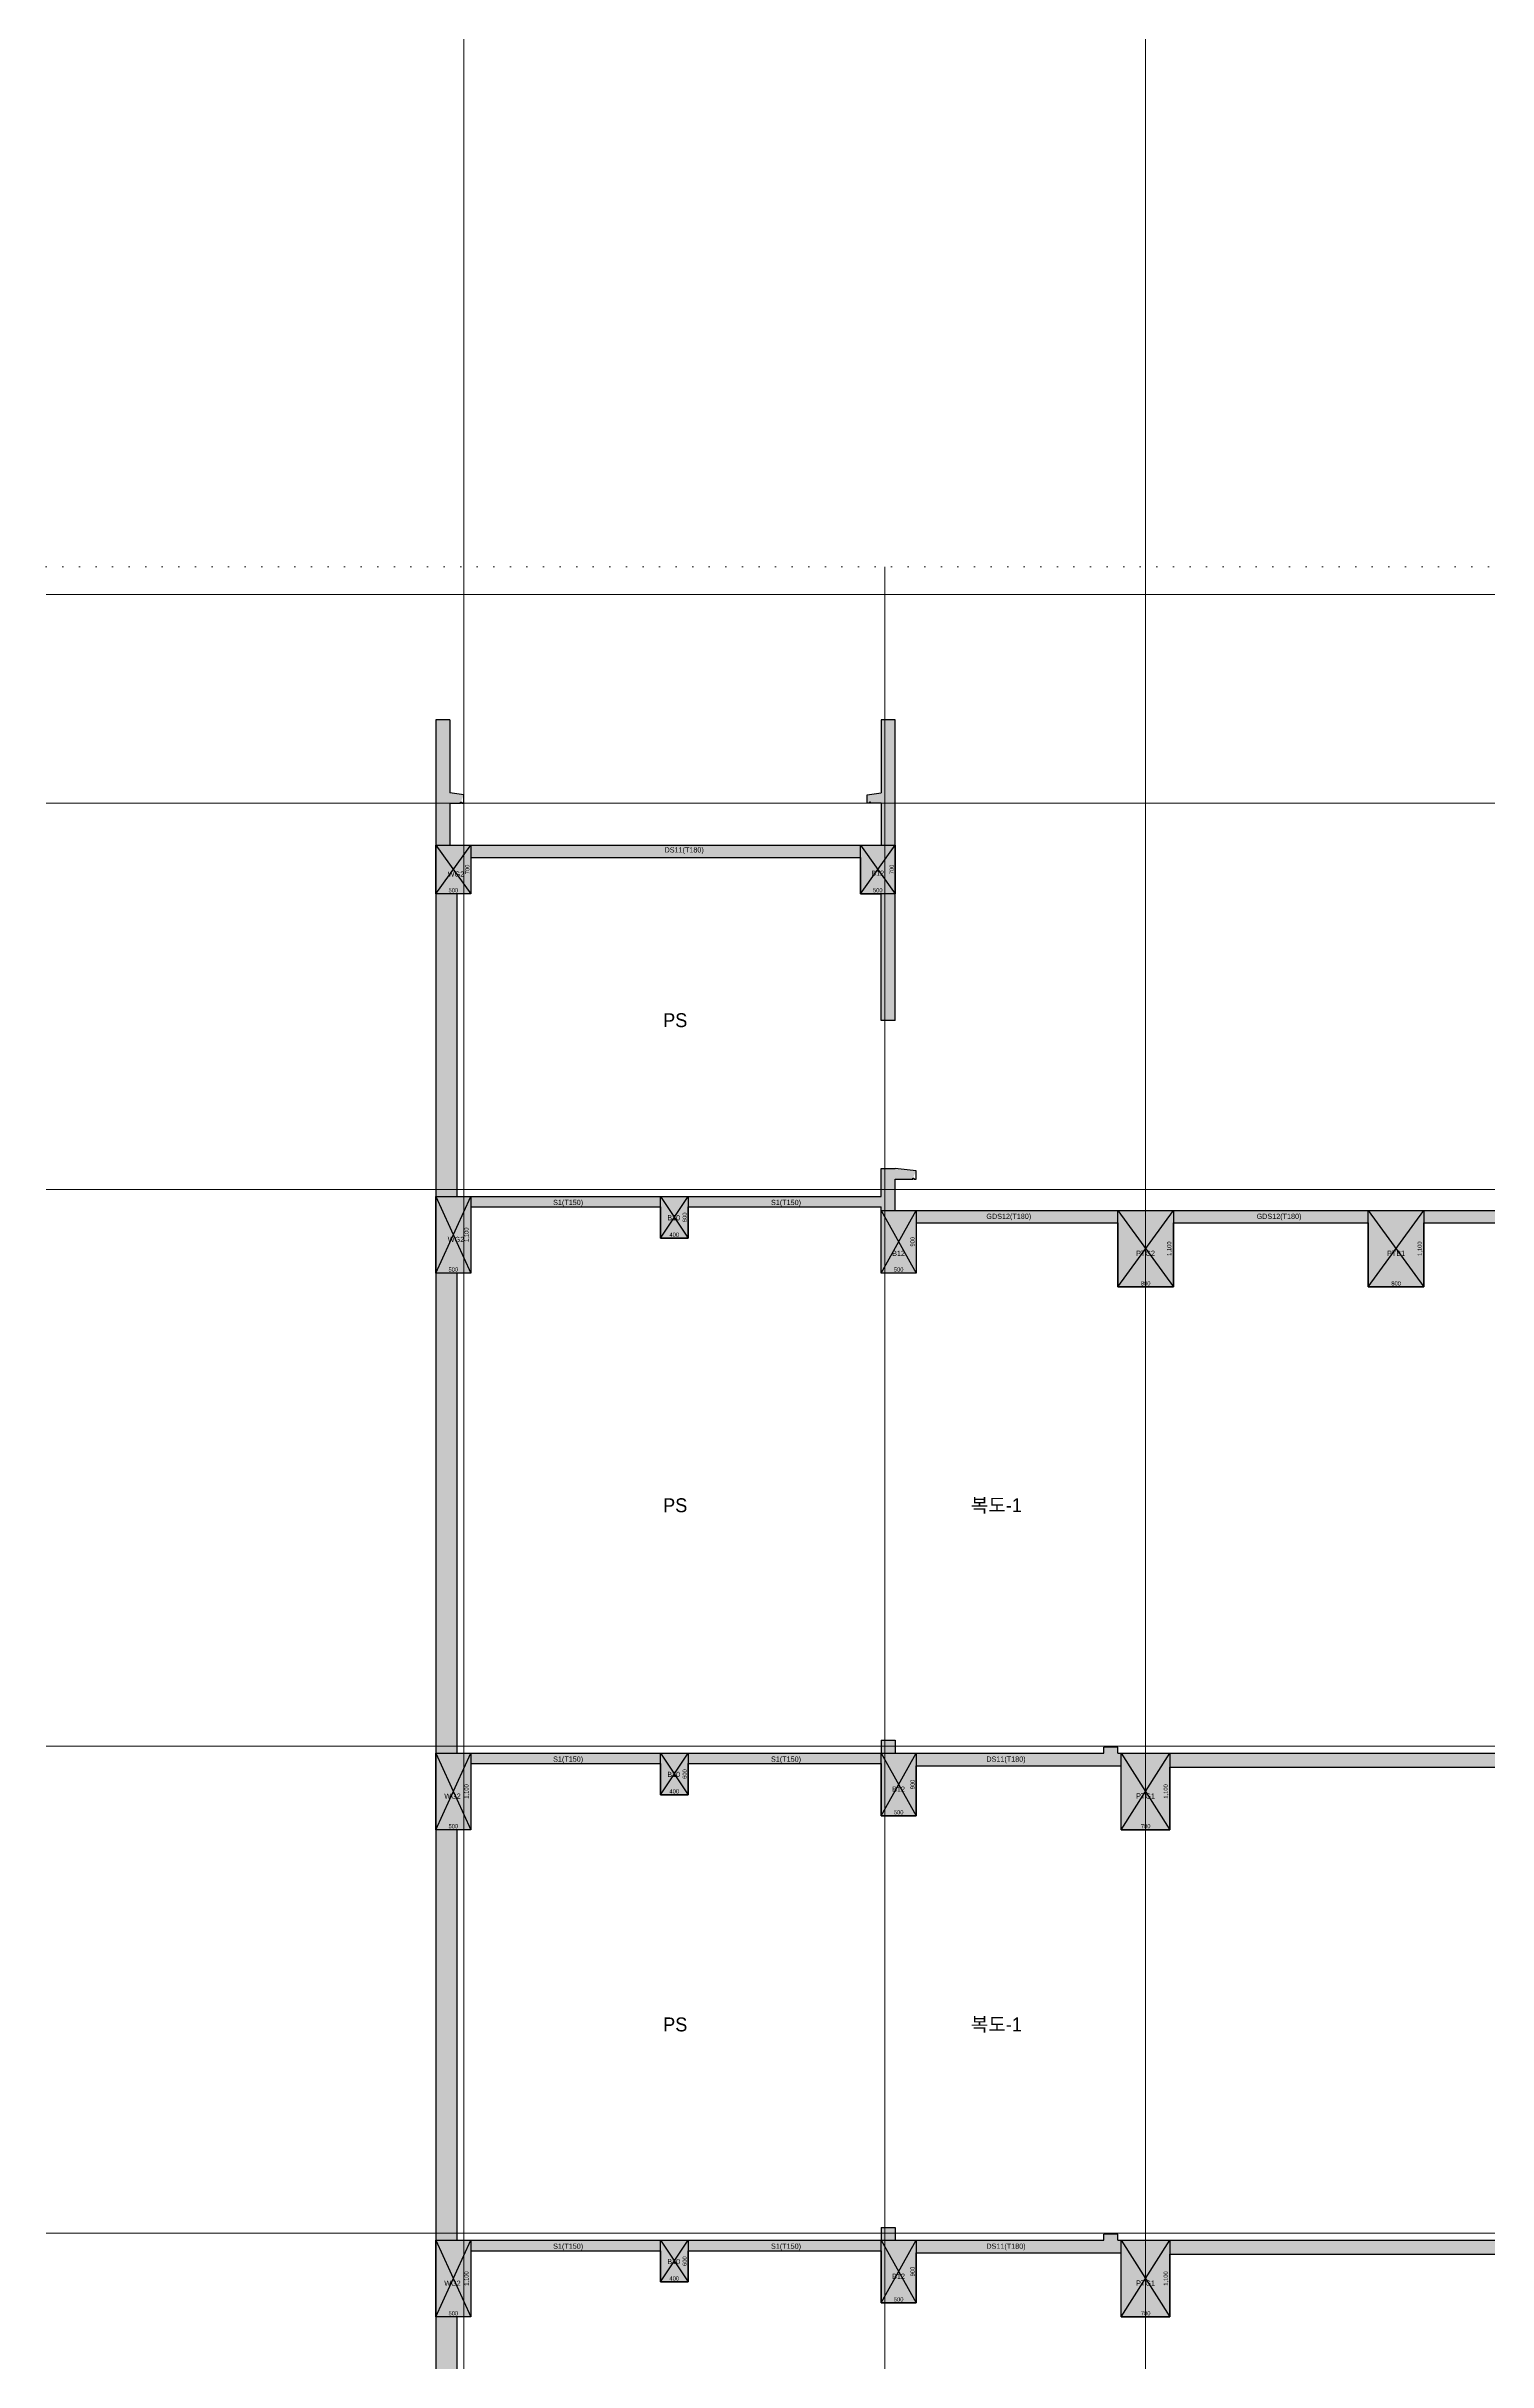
# Model space of a CAD drawing. Header units: millimetres. Extents: x 0 to 841000, y -242618 to -87908.
# Drawn here: x 700161 to 720877, y -178075 to -144801 of the extents above; entities that cross this region are included whole.
import ezdxf
from ezdxf.enums import TextEntityAlignment as Align

# ---------------------------------------------------------------- set-up
doc = ezdxf.new("R2010")
doc.units = ezdxf.units.MM
doc.header["$LTSCALE"] = 250
doc.linetypes.add('DOT', pattern=[6.35, 0, -6.35])
doc.layers.get('Defpoints').update_dxf_attribs({"color": 151})
doc.layers.add('A-CON', color=2, linetype='Continuous')
doc.layers.add('구조SOLID', color=253, linetype='Continuous')
doc.layers.add('AS-HIDLINE', color=205, linetype='Continuous', plot=False)
doc.layers.add('NO-TEXT', color=150, linetype='Continuous', plot=False)
doc.layers.add('CEN', color=1, linetype='Continuous', lineweight=9)
doc.styles.add('Gdim', font='Dotum.ttf')
doc.dimstyles.new('G-Xdim', dxfattribs={"dimscale": 30, "dimtxt": 2, "dimasz": 1, "dimexe": 1.2, "dimexo": 1.2, "dimgap": 0, "dimtad": 1, "dimdec": 1, "dimdsep": 46, "dimlunit": 6, "dimtxsty": 'Gdim', "dimcen": 1, "dimse1": 1, "dimse2": 1, "dimsd1": 1, "dimsd2": 1, "dimclrd": 1, "dimclre": 1, "dimclrt": 256, "dimadec": 0, "dimazin": 0, "dimtfac": 1, "dimtdec": 1, "dimtix": 1, "dimtmove": 2, "dimatfit": 1, "dimfxl": 2, "dimtolj": 1, "dimlwd": -1, "dimlwe": -1, "dimarcsym": 0})

# ---------------------------------------------------------------- blocks, each defined once
blk = doc.blocks.new('*D429')
at = {"layer": 'Defpoints', "color": 0, "linetype": 'Continuous', "transparency": 16777216}
for p in [(-450, -1100), (350, -1080), (350, -1100)]:
    blk.add_point(p, dxfattribs=at)
at = {"layer": 'AS-HIDLINE', "linetype": 'Continuous', "transparency": 16777216, "insert": (-50, -1050), "char_height": 60, "attachment_point": 5, "style": 'Gdim'}
blk.add_mtext('\\A1;800', dxfattribs=at)
blk = doc.blocks.new('*D430')
at = {"layer": 'Defpoints', "color": 0, "linetype": 'Continuous', "transparency": 16777216}
for p in [(350, 0), (330, 0), (350, -1100)]:
    blk.add_point(p, dxfattribs=at)
at = {"layer": 'AS-HIDLINE', "linetype": 'Continuous', "transparency": 16777216, "insert": (294, -550), "char_height": 60, "attachment_point": 5, "rotation": 90, "style": 'Gdim'}
blk.add_mtext('\\A1;1,100', dxfattribs=at)
blk = doc.blocks.new('*D431')
at = {"layer": 'Defpoints', "color": 0, "linetype": 'Continuous', "transparency": 16777216}
for p in [(-450, -1100), (350, -1080), (350, -1100)]:
    blk.add_point(p, dxfattribs=at)
at = {"layer": 'AS-HIDLINE', "linetype": 'Continuous', "transparency": 16777216, "insert": (-50, -1050), "char_height": 60, "attachment_point": 5, "style": 'Gdim'}
blk.add_mtext('\\A1;800', dxfattribs=at)
blk = doc.blocks.new('*D432')
at = {"layer": 'Defpoints', "color": 0, "linetype": 'Continuous', "transparency": 16777216}
for p in [(350, 0), (330, 0), (350, -1100)]:
    blk.add_point(p, dxfattribs=at)
at = {"layer": 'AS-HIDLINE', "linetype": 'Continuous', "transparency": 16777216, "insert": (294, -550), "char_height": 60, "attachment_point": 5, "rotation": 90, "style": 'Gdim'}
blk.add_mtext('\\A1;1,100', dxfattribs=at)
blk = doc.blocks.new('*D435')
at = {"layer": 'Defpoints', "color": 0, "linetype": 'Continuous', "transparency": 16777216}
for p in [(-200, -1100), (300, -1080), (300, -1100)]:
    blk.add_point(p, dxfattribs=at)
at = {"layer": 'AS-HIDLINE', "linetype": 'Continuous', "transparency": 16777216, "insert": (50, -1050), "char_height": 60, "attachment_point": 5, "style": 'Gdim'}
blk.add_mtext('\\A1;500', dxfattribs=at)
blk = doc.blocks.new('*D436')
at = {"layer": 'Defpoints', "color": 0, "linetype": 'Continuous', "transparency": 16777216}
for p in [(300, 0), (280, 0), (300, -1100)]:
    blk.add_point(p, dxfattribs=at)
at = {"layer": 'AS-HIDLINE', "linetype": 'Continuous', "transparency": 16777216, "insert": (244, -550), "char_height": 60, "attachment_point": 5, "rotation": 90, "style": 'Gdim'}
blk.add_mtext('\\A1;1,100', dxfattribs=at)
blk = doc.blocks.new('*D419')
at = {"layer": 'Defpoints', "color": 0, "linetype": 'Continuous', "transparency": 16777216}
for p in [(-200, -700), (300, -680), (300, -700)]:
    blk.add_point(p, dxfattribs=at)
at = {"layer": 'AS-HIDLINE', "linetype": 'Continuous', "transparency": 16777216, "insert": (50, -650), "char_height": 60, "attachment_point": 5, "style": 'Gdim'}
blk.add_mtext('\\A1;500', dxfattribs=at)
blk = doc.blocks.new('*D420')
at = {"layer": 'Defpoints', "color": 0, "linetype": 'Continuous', "transparency": 16777216}
for p in [(300, 0), (280, 0), (300, -700)]:
    blk.add_point(p, dxfattribs=at)
at = {"layer": 'AS-HIDLINE', "linetype": 'Continuous', "transparency": 16777216, "insert": (250, -350), "char_height": 60, "attachment_point": 5, "rotation": 90, "style": 'Gdim'}
blk.add_mtext('\\A1;700', dxfattribs=at)
blk = doc.blocks.new('*D401')
at = {"layer": 'Defpoints', "color": 0, "linetype": 'Continuous', "transparency": 16777216}
for p in [(-200, -900), (300, -880), (300, -900)]:
    blk.add_point(p, dxfattribs=at)
at = {"layer": 'AS-HIDLINE', "linetype": 'Continuous', "transparency": 16777216, "insert": (50, -850), "char_height": 60, "attachment_point": 5, "style": 'Gdim'}
blk.add_mtext('\\A1;500', dxfattribs=at)
blk = doc.blocks.new('*D402')
at = {"layer": 'Defpoints', "color": 0, "linetype": 'Continuous', "transparency": 16777216}
for p in [(300, 0), (280, 0), (300, -900)]:
    blk.add_point(p, dxfattribs=at)
at = {"layer": 'AS-HIDLINE', "linetype": 'Continuous', "transparency": 16777216, "insert": (250, -450), "char_height": 60, "attachment_point": 5, "rotation": 90, "style": 'Gdim'}
blk.add_mtext('\\A1;900', dxfattribs=at)
blk = doc.blocks.new('*D397')
at = {"layer": 'Defpoints', "color": 0, "linetype": 'Continuous', "transparency": 16777216}
for p in [(-400, -1100), (300, -1080), (300, -1100)]:
    blk.add_point(p, dxfattribs=at)
at = {"layer": 'AS-HIDLINE', "linetype": 'Continuous', "transparency": 16777216, "insert": (-50, -1050), "char_height": 60, "attachment_point": 5, "style": 'Gdim'}
blk.add_mtext('\\A1;700', dxfattribs=at)
blk = doc.blocks.new('*D398')
at = {"layer": 'Defpoints', "color": 0, "linetype": 'Continuous', "transparency": 16777216}
for p in [(300, 0), (280, 0), (300, -1100)]:
    blk.add_point(p, dxfattribs=at)
at = {"layer": 'AS-HIDLINE', "linetype": 'Continuous', "transparency": 16777216, "insert": (244, -550), "char_height": 60, "attachment_point": 5, "rotation": 90, "style": 'Gdim'}
blk.add_mtext('\\A1;1,100', dxfattribs=at)
blk = doc.blocks.new('*D403')
at = {"layer": 'Defpoints', "color": 0, "linetype": 'Continuous', "transparency": 16777216}
for p in [(-200, -1100), (300, -1080), (300, -1100)]:
    blk.add_point(p, dxfattribs=at)
at = {"layer": 'AS-HIDLINE', "linetype": 'Continuous', "transparency": 16777216, "insert": (50, -1050), "char_height": 60, "attachment_point": 5, "style": 'Gdim'}
blk.add_mtext('\\A1;500', dxfattribs=at)
blk = doc.blocks.new('*D404')
at = {"layer": 'Defpoints', "color": 0, "linetype": 'Continuous', "transparency": 16777216}
for p in [(300, 0), (280, 0), (300, -1100)]:
    blk.add_point(p, dxfattribs=at)
at = {"layer": 'AS-HIDLINE', "linetype": 'Continuous', "transparency": 16777216, "insert": (244, -550), "char_height": 60, "attachment_point": 5, "rotation": 90, "style": 'Gdim'}
blk.add_mtext('\\A1;1,100', dxfattribs=at)
blk = doc.blocks.new('*D405')
at = {"layer": 'Defpoints', "color": 0, "linetype": 'Continuous', "transparency": 16777216}
for p in [(-400, -900), (100, -880), (100, -900)]:
    blk.add_point(p, dxfattribs=at)
at = {"layer": 'AS-HIDLINE', "linetype": 'Continuous', "transparency": 16777216, "insert": (-150, -850), "char_height": 60, "attachment_point": 5, "style": 'Gdim'}
blk.add_mtext('\\A1;500', dxfattribs=at)
blk = doc.blocks.new('*D406')
at = {"layer": 'Defpoints', "color": 0, "linetype": 'Continuous', "transparency": 16777216}
for p in [(100, 0), (80, 0), (100, -900)]:
    blk.add_point(p, dxfattribs=at)
at = {"layer": 'AS-HIDLINE', "linetype": 'Continuous', "transparency": 16777216, "insert": (50, -450), "char_height": 60, "attachment_point": 5, "rotation": 90, "style": 'Gdim'}
blk.add_mtext('\\A1;900', dxfattribs=at)
blk = doc.blocks.new('*D385')
at = {"layer": 'Defpoints', "color": 0, "linetype": 'Continuous', "transparency": 16777216}
for p in [(-150, -600), (250, -580), (250, -600)]:
    blk.add_point(p, dxfattribs=at)
at = {"layer": 'AS-HIDLINE', "linetype": 'Continuous', "transparency": 16777216, "insert": (50, -550), "char_height": 60, "attachment_point": 5, "style": 'Gdim'}
blk.add_mtext('\\A1;400', dxfattribs=at)
blk = doc.blocks.new('*D386')
at = {"layer": 'Defpoints', "color": 0, "linetype": 'Continuous', "transparency": 16777216}
for p in [(250, 0), (230, 0), (250, -600)]:
    blk.add_point(p, dxfattribs=at)
at = {"layer": 'AS-HIDLINE', "linetype": 'Continuous', "transparency": 16777216, "insert": (200, -300), "char_height": 60, "attachment_point": 5, "rotation": 90, "style": 'Gdim'}
blk.add_mtext('\\A1;600', dxfattribs=at)
blk = doc.blocks.new('*U162')
at = {"layer": 'AS-HIDLINE', "linetype": 'Continuous'}
for p, q in [((-450, -1100), (350, 0)), ((-450, 0), (350, -1100))]:
    blk.add_line(p, q, dxfattribs=at)
blk.add_lwpolyline([(-450, -1100), (-450, 0), (350, 0), (350, -1100)], close=True, dxfattribs=at)
dim = blk.add_linear_dim(base=(330.13, 0), p1=(350, -1100), p2=(350, 0), angle=90, dimstyle='G-Xdim', override={"dimtxsty": 'Gdim'}, dxfattribs=at)
dim.commit()
dim.dimension.update_dxf_attribs({"geometry": '*D430', "text_midpoint": (294.31, -550)})
dim = blk.add_linear_dim(base=(350, -1080.06), p1=(-450, -1100), p2=(350, -1100), dimstyle='G-Xdim', override={"dimtxsty": 'Gdim'}, dxfattribs=at)
dim.commit()
dim.dimension.update_dxf_attribs({"geometry": '*D429', "text_midpoint": (-50, -1050.02)})
blk = doc.blocks.new('*U163')
at = {"layer": 'AS-HIDLINE', "linetype": 'Continuous'}
for p, q in [((-450, -1100), (350, 0)), ((-450, 0), (350, -1100))]:
    blk.add_line(p, q, dxfattribs=at)
blk.add_lwpolyline([(-450, -1100), (-450, 0), (350, 0), (350, -1100)], close=True, dxfattribs=at)
dim = blk.add_linear_dim(base=(330.13, 0), p1=(350, -1100), p2=(350, 0), angle=90, dimstyle='G-Xdim', override={"dimtxsty": 'Gdim'}, dxfattribs=at)
dim.commit()
dim.dimension.update_dxf_attribs({"geometry": '*D432', "text_midpoint": (294.31, -550)})
dim = blk.add_linear_dim(base=(350, -1080.06), p1=(-450, -1100), p2=(350, -1100), dimstyle='G-Xdim', override={"dimtxsty": 'Gdim'}, dxfattribs=at)
dim.commit()
dim.dimension.update_dxf_attribs({"geometry": '*D431', "text_midpoint": (-50, -1050.02)})
blk = doc.blocks.new('*U165')
at = {"layer": 'AS-HIDLINE', "linetype": 'Continuous'}
for p, q in [((-200, -1100), (300, 0)), ((-200, 0), (300, -1100))]:
    blk.add_line(p, q, dxfattribs=at)
blk.add_lwpolyline([(-200, -1100), (-200, 0), (300, 0), (300, -1100)], close=True, dxfattribs=at)
dim = blk.add_linear_dim(base=(280.13, 0), p1=(300, -1100), p2=(300, 0), angle=90, dimstyle='G-Xdim', override={"dimtxsty": 'Gdim'}, dxfattribs=at)
dim.commit()
dim.dimension.update_dxf_attribs({"geometry": '*D436', "text_midpoint": (244.31, -550)})
dim = blk.add_linear_dim(base=(300, -1080.06), p1=(-200, -1100), p2=(300, -1100), dimstyle='G-Xdim', override={"dimtxsty": 'Gdim'}, dxfattribs=at)
dim.commit()
dim.dimension.update_dxf_attribs({"geometry": '*D435', "text_midpoint": (50, -1050.02)})
blk = doc.blocks.new('*U157')
at = {"layer": 'AS-HIDLINE', "linetype": 'Continuous'}
for p, q in [((-200, -700), (300, 0)), ((-200, 0), (300, -700))]:
    blk.add_line(p, q, dxfattribs=at)
blk.add_lwpolyline([(-200, -700), (-200, 0), (300, 0), (300, -700)], close=True, dxfattribs=at)
dim = blk.add_linear_dim(base=(280.13, 0), p1=(300, -700), p2=(300, 0), angle=90, dimstyle='G-Xdim', override={"dimtxsty": 'Gdim'}, dxfattribs=at)
dim.commit()
dim.dimension.update_dxf_attribs({"geometry": '*D420', "text_midpoint": (250.09, -350)})
dim = blk.add_linear_dim(base=(300, -680.06), p1=(-200, -700), p2=(300, -700), dimstyle='G-Xdim', override={"dimtxsty": 'Gdim'}, dxfattribs=at)
dim.commit()
dim.dimension.update_dxf_attribs({"geometry": '*D419', "text_midpoint": (50, -650.02)})
blk = doc.blocks.new('*U148')
at = {"layer": 'AS-HIDLINE', "linetype": 'Continuous'}
for p, q in [((-200, -900), (300, 0)), ((-200, 0), (300, -900))]:
    blk.add_line(p, q, dxfattribs=at)
blk.add_lwpolyline([(-200, -900), (-200, 0), (300, 0), (300, -900)], close=True, dxfattribs=at)
dim = blk.add_linear_dim(base=(280.13, 0), p1=(300, -900), p2=(300, 0), angle=90, dimstyle='G-Xdim', override={"dimtxsty": 'Gdim'}, dxfattribs=at)
dim.commit()
dim.dimension.update_dxf_attribs({"geometry": '*D402', "text_midpoint": (250.09, -450)})
dim = blk.add_linear_dim(base=(300, -880.06), p1=(-200, -900), p2=(300, -900), dimstyle='G-Xdim', override={"dimtxsty": 'Gdim'}, dxfattribs=at)
dim.commit()
dim.dimension.update_dxf_attribs({"geometry": '*D401', "text_midpoint": (50, -850.02)})
blk = doc.blocks.new('*U146')
at = {"layer": 'AS-HIDLINE', "linetype": 'Continuous'}
for p, q in [((-400, -1100), (300, 0)), ((-400, 0), (300, -1100))]:
    blk.add_line(p, q, dxfattribs=at)
blk.add_lwpolyline([(-400, -1100), (-400, 0), (300, 0), (300, -1100)], close=True, dxfattribs=at)
dim = blk.add_linear_dim(base=(280.13, 0), p1=(300, -1100), p2=(300, 0), angle=90, dimstyle='G-Xdim', override={"dimtxsty": 'Gdim'}, dxfattribs=at)
dim.commit()
dim.dimension.update_dxf_attribs({"geometry": '*D398', "text_midpoint": (244.31, -550)})
dim = blk.add_linear_dim(base=(300, -1080.06), p1=(-400, -1100), p2=(300, -1100), dimstyle='G-Xdim', override={"dimtxsty": 'Gdim'}, dxfattribs=at)
dim.commit()
dim.dimension.update_dxf_attribs({"geometry": '*D397', "text_midpoint": (-50, -1050.02)})
blk = doc.blocks.new('*U149')
at = {"layer": 'AS-HIDLINE', "linetype": 'Continuous'}
for p, q in [((-200, -1100), (300, 0)), ((-200, 0), (300, -1100))]:
    blk.add_line(p, q, dxfattribs=at)
blk.add_lwpolyline([(-200, -1100), (-200, 0), (300, 0), (300, -1100)], close=True, dxfattribs=at)
dim = blk.add_linear_dim(base=(280.13, 0), p1=(300, -1100), p2=(300, 0), angle=90, dimstyle='G-Xdim', override={"dimtxsty": 'Gdim'}, dxfattribs=at)
dim.commit()
dim.dimension.update_dxf_attribs({"geometry": '*D404', "text_midpoint": (244.31, -550)})
dim = blk.add_linear_dim(base=(300, -1080.06), p1=(-200, -1100), p2=(300, -1100), dimstyle='G-Xdim', override={"dimtxsty": 'Gdim'}, dxfattribs=at)
dim.commit()
dim.dimension.update_dxf_attribs({"geometry": '*D403', "text_midpoint": (50, -1050.02)})
blk = doc.blocks.new('*U150')
at = {"layer": 'AS-HIDLINE', "linetype": 'Continuous'}
for p, q in [((-400, -900), (100, 0)), ((-400, 0), (100, -900))]:
    blk.add_line(p, q, dxfattribs=at)
blk.add_lwpolyline([(-400, -900), (-400, 0), (100, 0), (100, -900)], close=True, dxfattribs=at)
dim = blk.add_linear_dim(base=(80.13, 0), p1=(100, -900), p2=(100, 0), angle=90, dimstyle='G-Xdim', override={"dimtxsty": 'Gdim'}, dxfattribs=at)
dim.commit()
dim.dimension.update_dxf_attribs({"geometry": '*D406', "text_midpoint": (50.09, -450)})
dim = blk.add_linear_dim(base=(100, -880.06), p1=(-400, -900), p2=(100, -900), dimstyle='G-Xdim', override={"dimtxsty": 'Gdim'}, dxfattribs=at)
dim.commit()
dim.dimension.update_dxf_attribs({"geometry": '*D405', "text_midpoint": (-150, -850.02)})
blk = doc.blocks.new('*U136')
at = {"layer": 'AS-HIDLINE', "linetype": 'Continuous'}
for p, q in [((-150, -600), (250, 0)), ((-150, 0), (250, -600))]:
    blk.add_line(p, q, dxfattribs=at)
blk.add_lwpolyline([(-150, -600), (-150, 0), (250, 0), (250, -600)], close=True, dxfattribs=at)
dim = blk.add_linear_dim(base=(230.13, 0), p1=(250, -600), p2=(250, 0), angle=90, dimstyle='G-Xdim', override={"dimtxsty": 'Gdim'}, dxfattribs=at)
dim.commit()
dim.dimension.update_dxf_attribs({"geometry": '*D386', "text_midpoint": (200.09, -300)})
dim = blk.add_linear_dim(base=(250, -580.06), p1=(-150, -600), p2=(250, -600), dimstyle='G-Xdim', override={"dimtxsty": 'Gdim'}, dxfattribs=at)
dim.commit()
dim.dimension.update_dxf_attribs({"geometry": '*D385', "text_midpoint": (50, -550.02)})

msp = doc.modelspace()

# ---------------------------------------------------------------- hatches: boundary and pattern name
at = {"layer": '구조SOLID'}
h = msp.add_hatch(color=253, dxfattribs=at)
h.dxf.hatch_style = 1
h.paths.add_polyline_path([(771460.662, -204479.481), (779260.662, -204479.481), (779260.662, -205679.481), (782260.662, -205679.481), (782260.662, -204579.481), (783760.662, -204579.481), (783760.662, -205679.481), (792310.662, -205679.481), (792310.662, -204179.481), (790960.662, -204179.481), (790960.662, -154479.481), (790760.662, -154479.481), (790760.662, -155229.484), (790560.662, -155259.484), (790560.662, -155364.484), (790605.662, -155364.484), (790760.662, -155379.484), (790760.662, -155979.481), (784560.662, -155979.481), (784560.662, -155379.484), (784715.662, -155379.484), (784715.662, -155364.484), (784760.662, -155259.484), (784560.662, -155229.484), (784560.662, -154479.481), (784360.662, -154479.481), (784360.662, -158799.481), (784560.662, -158799.481), (784560.662, -156679.481), (784860.662, -156679.481), (784860.662, -156159.481), (790460.662, -156159.481), (790460.662, -156679.481), (790660.662, -156679.481), (790660.662, -161329.481), (784560.662, -161329.481), (784560.662, -160929.481), (784360.662, -160929.481), (784060.662, -160959.481), (784060.662, -161064.481), (784105.662, -161064.481), (784360.662, -161079.481), (784360.662, -161529.481), (759560.662, -161529.481), (759560.662, -161079.481), (759815.662, -161079.481), (759815.662, -161064.481), (759860.662, -160959.481), (759560.662, -160929.481), (759360.662, -160929.481), (759360.662, -161329.481), (755110.662, -161329.481), (755110.662, -161129.481), (754910.662, -161129.481), (754910.662, -161329.481), (723010.662, -161329.481), (723010.662, -160929.481), (722810.662, -160929.481), (722510.662, -160959.481), (722510.662, -161064.481), (722555.662, -161064.481), (722810.662, -161079.481), (722810.662, -161529.481), (712360.662, -161529.481), (712360.662, -161079.481), (712615.662, -161079.481), (712615.662, -161064.481), (712660.662, -160959.481), (712360.662, -160929.481), (712160.662, -160929.481), (712160.662, -161329.481), (706060.662, -161329.481), (706060.662, -156979.481), (706260.662, -156979.481), (706260.662, -156459.481), (711860.662, -156459.481), (711860.662, -156979.481), (712160.662, -156979.481), (712160.662, -158799.481), (712360.662, -158799.481), (712360.662, -154479.481), (712160.662, -154479.481), (712160.662, -155529.484), (711960.662, -155559.484), (711960.662, -155664.484), (712005.662, -155664.484), (712160.662, -155679.484), (712160.662, -156279.481), (705960.662, -156279.481), (705960.662, -155679.484), (706115.662, -155679.484), (706115.662, -155664.484), (706160.662, -155559.484), (705960.662, -155529.484), (705960.662, -154479.481), (705760.662, -154479.481), (705760.662, -203729.481), (704410.662, -203729.481), (704410.662, -205229.481), (712960.662, -205229.481), (712960.662, -203729.481), (712360.662, -203729.481), (712360.662, -202529.481), (712660.661, -202529.481), (712660.661, -201829.481), (714460.662, -201829.481), (714460.662, -203129.481), (717460.662, -203129.481), (717460.662, -201829.481), (725260.662, -201829.481), (725260.662, -203129.481), (728260.662, -203129.481), (728260.662, -201829.481), (736060.662, -201829.481), (736060.662, -203129.481), (739060.662, -203129.481), (739060.662, -201829.481), (746860.662, -201829.481), (746860.662, -203129.481), (749860.662, -203129.481), (749860.662, -201829.481), (757660.662, -201829.481), (757660.662, -203129.481), (760660.662, -203129.481), (760660.662, -201829.481), (769360.662, -201829.481), (769360.662, -204179.481), (768460.662, -204179.481), (768460.662, -205679.481), (771460.662, -205679.481)])
h.paths.add_polyline_path([(769660.662, -204179.481), (769660.662, -202529.481), (769960.661, -202529.481), (769960.661, -201829.481), (780460.662, -201829.481), (780460.662, -202229.481), (781060.661, -202229.481), (781060.661, -201829.481), (790360.662, -201829.481), (790360.662, -202529.481), (790660.662, -202529.481), (790660.662, -204179.481)], flags=16)
h.paths.add_polyline_path([(769560.662, -201629.481), (769560.662, -201494.481), (769360.662, -201494.481), (769360.662, -201629.481), (722360.662, -201629.481), (722360.662, -201494.481), (722160.662, -201494.481), (722160.662, -201629.481), (715560.662, -201629.481), (715560.662, -201494.481), (715360.662, -201494.481), (715360.662, -201629.481), (712360.662, -201629.481), (712360.662, -201394.481), (712060.662, -201394.481), (712060.662, -203729.481), (706060.662, -203729.481), (706060.662, -202529.481), (706360.661, -202529.481), (706360.661, -201629.481), (706060.662, -201629.481), (706060.662, -193929.481), (706260.662, -193929.481), (706260.662, -192979.481), (708985.662, -192979.481), (708985.662, -193429.481), (709385.662, -193429.481), (709385.662, -192979.481), (712160.662, -192979.481), (712160.662, -193429.481), (712660.662, -193429.481), (712660.662, -193009.481), (715360.662, -193009.481), (715360.662, -195129.481), (716060.662, -195129.481), (716060.662, -194229.481), (715560.662, -194229.481), (715560.662, -193029.481), (726410.662, -193029.481), (726410.662, -193729.481), (727110.662, -193729.481), (727110.662, -193029.481), (737210.662, -193029.481), (737210.662, -193729.481), (737910.662, -193729.481), (737910.662, -193029.481), (748010.662, -193029.481), (748010.662, -193729.481), (748710.662, -193729.481), (748710.662, -193029.481), (758810.662, -193029.481), (758810.662, -193729.481), (759510.662, -193729.481), (759510.662, -193029.481), (769610.662, -193029.481), (769610.662, -193729.481), (770310.662, -193729.481), (770310.662, -193029.481), (781160.662, -193029.481), (781160.662, -194229.481), (780660.662, -194229.481), (780660.662, -195129.481), (781360.662, -195129.481), (781360.662, -193009.481), (784060.662, -193009.481), (784060.662, -193429.481), (784560.662, -193429.481), (784560.662, -192979.481), (787310.662, -192979.481), (787310.662, -193429.481), (787710.662, -193429.481), (787710.662, -192979.481), (790460.662, -192979.481), (790460.662, -193929.481), (790660.662, -193929.481), (790660.662, -201629.481), (784560.662, -201629.481), (784560.662, -201394.481), (784360.662, -201394.481), (784360.662, -201629.481), (781360.662, -201629.481), (781360.662, -201494.481), (781160.662, -201494.481), (781160.662, -201629.481), (774560.662, -201629.481), (774560.662, -201494.481), (774360.662, -201494.481), (774360.662, -201629.481)], flags=16)
h.paths.add_polyline_path([(715560.662, -192829.481), (715560.662, -189529.481), (715860.662, -189529.481), (715860.662, -189129.481), (726510.662, -189129.481), (726510.662, -189529.481), (727010.662, -189529.481), (727010.662, -189129.481), (737310.662, -189129.481), (737310.662, -189529.481), (737810.662, -189529.481), (737810.662, -189129.481), (748110.662, -189129.481), (748110.662, -189529.481), (748610.662, -189529.481), (748610.662, -189129.481), (758910.662, -189129.481), (758910.662, -189529.481), (759410.662, -189529.481), (759410.662, -189129.481), (769710.662, -189129.481), (769710.662, -189529.481), (770210.662, -189529.481), (770210.662, -189129.481), (780860.662, -189129.481), (780860.662, -189529.481), (781160.662, -189529.481), (781160.662, -192829.481)], flags=16)
h.paths.add_polyline_path([(715560.662, -188929.481), (715560.662, -184729.481), (716060.662, -184729.481), (716060.662, -184029.481), (726410.662, -184029.481), (726410.662, -184729.481), (727110.662, -184729.481), (727110.662, -184029.481), (737210.662, -184029.481), (737210.662, -184729.481), (737910.662, -184729.481), (737910.662, -184029.481), (748010.662, -184029.481), (748010.662, -184729.481), (748710.662, -184729.481), (748710.662, -184029.481), (758810.662, -184029.481), (758810.662, -184729.481), (759510.662, -184729.481), (759510.662, -184029.481), (769610.662, -184029.481), (769610.662, -184729.481), (770310.662, -184729.481), (770310.662, -184029.481), (780660.662, -184029.481), (780660.662, -184729.481), (781160.662, -184729.481), (781160.662, -188929.481)], flags=16)
h.paths.add_polyline_path([(781360.662, -192829.481), (781360.662, -184009.481), (784060.662, -184009.481), (784060.662, -184729.481), (784360.66, -184729.481), (784360.66, -190514.484), (784560.66, -190514.484), (784560.66, -183979.481), (787310.662, -183979.481), (787310.662, -184429.481), (787710.662, -184429.481), (787710.662, -183979.481), (790460.662, -183979.481), (790460.662, -184929.481), (790660.662, -184929.481), (790660.662, -192829.481), (784560.662, -192829.481), (784560.662, -192644.481), (784360.662, -192644.481), (784360.662, -192829.481)], flags=16)
h.paths.add_polyline_path([(715560.662, -183829.481), (715560.662, -183744.481), (715360.662, -183744.481), (715360.662, -183829.481), (712360.662, -183829.481), (712360.662, -183644.481), (712160.662, -183644.481), (712160.662, -183829.481), (706060.662, -183829.481), (706060.662, -177429.481), (706260.662, -177429.481), (706260.662, -176479.481), (708985.662, -176479.481), (708985.662, -176929.481), (709385.662, -176929.481), (709385.662, -176479.481), (712160.662, -176479.481), (712160.662, -177229.481), (712660.662, -177229.481), (712660.662, -176509.481), (715610.662, -176509.481), (715610.662, -177429.481), (716310.662, -177429.481), (716310.662, -176529.481), (726410.662, -176529.481), (726410.662, -177429.481), (727110.662, -177429.481), (727110.662, -176529.481), (737210.662, -176529.481), (737210.662, -177429.481), (737910.662, -177429.481), (737910.662, -176529.481), (748010.662, -176529.481), (748010.662, -177429.481), (748710.662, -177429.481), (748710.662, -176529.481), (758810.662, -176529.481), (758810.662, -177429.481), (759510.662, -177429.481), (759510.662, -176529.481), (769610.662, -176529.481), (769610.662, -177429.481), (770310.662, -177429.481), (770310.662, -176529.481), (780410.662, -176529.481), (780410.662, -177429.481), (781110.662, -177429.481), (781110.662, -176509.481), (784060.662, -176509.481), (784060.662, -177229.481), (784560.662, -177229.481), (784560.662, -176479.481), (787310.662, -176479.481), (787310.662, -176929.481), (787710.662, -176929.481), (787710.662, -176479.481), (790460.662, -176479.481), (790460.662, -177429.481), (790660.662, -177429.481), (790660.662, -183829.481), (784560.662, -183829.481), (784560.662, -183644.481), (784360.662, -183644.481), (784360.662, -183829.481), (781360.662, -183829.481), (781360.662, -183744.481), (781160.662, -183744.481), (781160.662, -183829.481)], flags=16)
h.paths.add_polyline_path([(767410.66, -176329.481), (767410.66, -176244.481), (767210.66, -176244.481), (767210.66, -176329.481), (729510.662, -176329.481), (729510.662, -176244.481), (729310.662, -176244.481), (729310.662, -176329.481), (715560.662, -176329.481), (715560.662, -176244.481), (715360.662, -176244.481), (715360.662, -176329.481), (712360.662, -176329.481), (712360.662, -176144.481), (712160.662, -176144.481), (712160.662, -176329.481), (706060.662, -176329.481), (706060.662, -170429.481), (706260.662, -170429.481), (706260.662, -169479.481), (708985.662, -169479.481), (708985.662, -169929.481), (709385.662, -169929.481), (709385.662, -169479.481), (712160.662, -169479.481), (712160.662, -170229.481), (712660.662, -170229.481), (712660.662, -169509.481), (715610.662, -169509.481), (715610.662, -170429.481), (716310.662, -170429.481), (716310.662, -169529.481), (726410.662, -169529.481), (726410.662, -170429.481), (727110.662, -170429.481), (727110.662, -169529.481), (737210.662, -169529.481), (737210.662, -170429.481), (737910.662, -170429.481), (737910.662, -169529.481), (748010.662, -169529.481), (748010.662, -170429.481), (748710.662, -170429.481), (748710.662, -169529.481), (758810.662, -169529.481), (758810.662, -170429.481), (759510.662, -170429.481), (759510.662, -169529.481), (769610.662, -169529.481), (769610.662, -170429.481), (770310.662, -170429.481), (770310.662, -169529.481), (780410.662, -169529.481), (780410.662, -170429.481), (781110.662, -170429.481), (781110.662, -169509.481), (784060.662, -169509.481), (784060.662, -170229.481), (784560.662, -170229.481), (784560.662, -169479.481), (787310.662, -169479.481), (787310.662, -169929.481), (787710.662, -169929.481), (787710.662, -169479.481), (790460.662, -169479.481), (790460.662, -170429.481), (790660.662, -170429.481), (790660.662, -176329.481), (784560.662, -176329.481), (784560.662, -176144.481), (784360.662, -176144.481), (784360.662, -176329.481), (781360.662, -176329.481), (781360.662, -176244.481), (781160.662, -176244.481), (781160.662, -176329.481)], flags=16)
h.paths.add_polyline_path([(715560.662, -169329.481), (715560.662, -169244.481), (715360.662, -169244.481), (715360.662, -169329.481), (712360.662, -169329.481), (712360.662, -169144.481), (712160.662, -169144.481), (712160.662, -169329.481), (706060.662, -169329.481), (706060.662, -162429.481), (706260.662, -162429.481), (706260.662, -161479.481), (708985.662, -161479.481), (708985.662, -161929.481), (709385.662, -161929.481), (709385.662, -161479.481), (712160.662, -161479.481), (712160.662, -162429.481), (712660.662, -162429.481), (712660.662, -161709.481), (715560.662, -161709.481), (715560.662, -162629.481), (716360.662, -162629.481), (716360.662, -161709.481), (719160.662, -161709.481), (719160.662, -162629.481), (719960.662, -162629.481), (719960.662, -161709.481), (722810.662, -161709.481), (722810.662, -162629.481), (723610.662, -162629.481), (723610.662, -161509.481), (726360.662, -161509.481), (726360.662, -162629.481), (727160.662, -162629.481), (727160.662, -161509.481), (729960.662, -161509.481), (729960.662, -162629.481), (730760.662, -162629.481), (730760.662, -161509.481), (733560.662, -161509.481), (733560.662, -162629.481), (734360.662, -162629.481), (734360.662, -161509.481), (737160.662, -161509.481), (737160.662, -162629.481), (737960.662, -162629.481), (737960.662, -161509.481), (740760.662, -161509.481), (740760.662, -162629.481), (741560.662, -162629.481), (741560.662, -161509.481), (744360.662, -161509.481), (744360.662, -162629.481), (745160.662, -162629.481), (745160.662, -161509.481), (747960.662, -161509.481), (747960.662, -162629.481), (748760.662, -162629.481), (748760.662, -161509.481), (751560.662, -161509.481), (751560.662, -162629.481), (752360.662, -162629.481), (752360.662, -161509.481), (755160.662, -161509.481), (755160.662, -162629.481), (755960.662, -162629.481), (755960.662, -161509.481), (758760.662, -161509.481), (758760.662, -162629.481), (759560.662, -162629.481), (759560.662, -161709.481), (762360.662, -161709.481), (762360.662, -162629.481), (763160.662, -162629.481), (763160.662, -161709.481), (765960.662, -161709.481), (765960.662, -162629.481), (766760.662, -162629.481), (766760.662, -161709.481), (769560.662, -161709.481), (769560.662, -162629.481), (770360.662, -162629.481), (770360.662, -161709.481), (773160.662, -161709.481), (773160.662, -162629.481), (773960.662, -162629.481), (773960.662, -161709.481), (776760.662, -161709.481), (776760.662, -162629.481), (777560.662, -162629.481), (777560.662, -161709.481), (780360.662, -161709.481), (780360.662, -162629.481), (781160.662, -162629.481), (781160.662, -161709.481), (784060.662, -161709.481), (784060.662, -162429.481), (784560.662, -162429.481), (784560.662, -161479.481), (787310.662, -161479.481), (787310.662, -161929.481), (787710.662, -161929.481), (787710.662, -161479.481), (790460.662, -161479.481), (790460.662, -162429.481), (790660.662, -162429.481), (790660.662, -169329.481), (784560.662, -169329.481), (784560.662, -169144.481), (784360.662, -169144.481), (784360.662, -169329.481), (781360.662, -169329.481), (781360.662, -169244.481), (781160.662, -169244.481), (781160.662, -169329.481)], flags=16)
h.paths.add_polyline_path([(715360.662, -192829.481), (712360.662, -192829.481), (712360.662, -192644.481), (712160.662, -192644.481), (712160.662, -192829.481), (706060.662, -192829.481), (706060.662, -184929.481), (706260.662, -184929.481), (706260.662, -183979.481), (708985.662, -183979.481), (708985.662, -184429.481), (709385.662, -184429.481), (709385.662, -183979.481), (712160.662, -183979.481), (712160.662, -190514.479), (712360.662, -190514.479), (712360.662, -184729.481), (712660.662, -184729.481), (712660.662, -184009.481), (715360.662, -184009.481)], flags=16)

# ---------------------------------------------------------------- linework, layer by layer
at = {"layer": 'A-CON'}
for p, q in [((705760.662, -154479.481), (705760.662, -203729.481)), ((705960.662, -154479.481), (705760.662, -154479.481)), ((705960.662, -154479.481), (705960.662, -155529.484)), ((712360.662, -154479.481, 0), (712160.662, -154479.481, 0)), ((712160.662, -154479.481, 0), (712160.662, -155529.484, 0)), ((712360.662, -158799.481), (712360.662, -154479.481)), ((706160.662, -155559.484, 0), (705960.662, -155529.484, 0)), ((705960.662, -155679.484), (705960.662, -156279.481)), ((705960.662, -155679.484, 0), (706115.662, -155679.484, 0)), ((706115.662, -155679.484, 0), (706115.662, -155664.484, 0)), ((706115.662, -155664.484, 0), (706130.662, -155664.484, 0)), ((706130.662, -155664.484, 0), (706130.662, -155679.484, 0)), ((706130.662, -155679.484, 0), (706160.662, -155679.484, 0)), ((706160.662, -155679.484, 0), (706160.662, -155559.484, 0)), ((711960.662, -155559.484, 0), (712160.662, -155529.484, 0)), ((711960.662, -155679.484, 0), (711960.662, -155559.484, 0)), ((711990.662, -155679.484, 0), (711960.662, -155679.484, 0)), ((712005.662, -155664.484, 0), (711990.662, -155664.484, 0)), ((711990.662, -155664.484, 0), (711990.662, -155679.484, 0)), ((712005.662, -155679.484, 0), (712005.662, -155664.484, 0)), ((712160.662, -155679.484, 0), (712005.662, -155679.484, 0)), ((712160.662, -155679.484, 0), (712160.662, -156279.481)), ((705960.662, -156279.481), (712160.662, -156279.481)), ((706260.662, -156459.481), (711862.437, -156459.481)), ((706260.662, -156459.481), (706260.662, -156979.481)), ((711860.662, -156459.481), (711860.662, -156979.481)), ((706060.662, -156979.481), (706060.662, -161329.481)), ((706260.662, -156979.481), (706060.662, -156979.481)), ((711860.662, -156979.481), (712160.662, -156979.481)), ((712160.662, -158799.481), (712160.662, -156979.481)), ((712360.662, -158799.481), (712160.662, -158799.481)), ((712160.662, -161329.481), (712160.662, -160929.481)), ((712160.662, -160929.481), (712360.662, -160929.481)), ((712660.662, -160959.481), (712360.662, -160929.481)), ((712660.662, -161079.481), (712660.662, -160959.481)), ((706060.662, -161329.481), (712160.662, -161329.481)), ((712360.662, -161529.481), (712360.662, -161079.481)), ((712360.662, -161079.481), (712615.662, -161079.481)), ((712615.662, -161079.481), (712615.662, -161064.481)), ((712615.662, -161064.481), (712630.662, -161064.481)), ((712630.662, -161064.481), (712630.662, -161079.481)), ((712630.662, -161079.481), (712660.662, -161079.481)), ((706260.662, -161479.481), (708985.662, -161479.481)), ((706260.662, -161479.481), (706260.662, -162429.481)), ((708985.662, -161479.481), (708985.662, -161929.481)), ((709385.662, -161929.481), (709385.662, -161479.481)), ((709385.662, -161479.481), (712160.662, -161479.481)), ((712160.662, -162429.481), (712160.662, -161479.481)), ((712360.662, -161529.481), (722810.662, -161529.481)), ((712660.662, -161709.481), (715560.662, -161709.481)), ((712660.662, -161709.481), (712660.662, -162429.481)), ((715560.662, -161709.481), (715560.662, -162629.481)), ((716360.662, -161709.481), (719160.662, -161709.481)), ((716360.662, -162629.481), (716360.662, -161709.481)), ((719160.662, -161709.481), (719160.662, -162629.481)), ((719960.662, -161709.481), (722810.662, -161709.481)), ((719960.662, -162629.481), (719960.662, -161709.481)), ((708985.662, -161929.481), (709385.662, -161929.481)), ((706060.662, -162429.481), (706060.662, -169329.481)), ((706260.662, -162429.481), (706060.662, -162429.481)), ((712660.662, -162429.481), (712160.662, -162429.481)), ((715560.662, -162629.481), (716360.662, -162629.481)), ((719160.662, -162629.481), (719960.662, -162629.481)), ((706060.662, -169329.481), (712160.662, -169329.481)), ((712160.662, -169144.481), (712160.662, -169329.481)), ((712160.662, -169144.481), (712360.662, -169144.481)), ((712360.662, -169144.481), (712360.662, -169329.481)), ((712360.662, -169329.481), (715360.662, -169329.481)), ((715560.662, -169244.481), (715360.662, -169244.481)), ((715360.662, -169329.481), (715360.662, -169244.481)), ((715560.662, -169329.481), (715560.662, -169244.481)), ((715560.662, -169329.481), (781160.662, -169329.481)), ((706260.662, -169479.481), (706260.662, -170429.481)), ((706260.662, -169479.481), (708985.662, -169479.481)), ((708985.662, -169479.481), (708985.662, -169929.481)), ((709385.662, -169929.481), (709385.662, -169479.481)), ((709385.662, -169479.481), (712160.662, -169479.481)), ((712160.662, -169479.481), (712160.662, -170229.481)), ((712660.662, -169509.481), (715610.662, -169509.481)), ((712660.662, -170229.481), (712660.662, -169509.481)), ((715610.662, -170429.481), (715610.662, -169509.481)), ((716310.662, -169529.481), (726410.662, -169529.481)), ((716310.662, -170429.481), (716310.662, -169529.481)), ((708985.662, -169929.481), (709385.662, -169929.481)), ((712160.662, -170229.481), (712660.662, -170229.481)), ((706060.662, -170429.481), (706060.662, -176329.481)), ((706260.662, -170429.481), (706060.662, -170429.481)), ((715610.662, -170429.481), (716310.662, -170429.481)), ((706060.662, -176329.481), (712160.662, -176329.481)), ((712160.662, -176144.481), (712160.662, -176329.481)), ((712160.662, -176144.481), (712360.662, -176144.481)), ((712360.662, -176144.481), (712360.662, -176329.481)), ((712360.662, -176329.481), (715360.662, -176329.481)), ((715560.662, -176244.481), (715360.662, -176244.481)), ((715360.662, -176329.481), (715360.662, -176244.481)), ((715560.662, -176329.481), (715560.662, -176244.481)), ((715560.662, -176329.481), (729310.662, -176329.481)), ((706260.662, -176479.481), (706260.662, -177429.481)), ((706260.662, -176479.481), (708985.662, -176479.481)), ((708985.662, -176479.481), (708985.662, -176929.481)), ((709385.662, -176929.481), (709385.662, -176479.481)), ((709385.662, -176479.481), (712160.662, -176479.481)), ((712160.662, -176479.481), (712160.662, -177229.481)), ((712660.662, -176509.481), (715610.662, -176509.481)), ((712660.662, -177229.481), (712660.662, -176509.481)), ((715610.662, -177429.481), (715610.662, -176509.481)), ((716310.662, -176529.481), (726410.662, -176529.481)), ((716310.662, -177429.481), (716310.662, -176529.481)), ((708985.662, -176929.481), (709385.662, -176929.481)), ((712160.662, -177229.481), (712660.662, -177229.481)), ((706060.662, -177429.481), (706060.662, -183829.481)), ((706260.662, -177429.481), (706060.662, -177429.481)), ((715610.662, -177429.481), (716310.662, -177429.481))]:
    msp.add_line(p, q, dxfattribs=at)
at = {"layer": 'CEN'}
for p, q in [((706160.662, -131412.587), (706160.662, -213173.996)), ((715960.662, -131412.587), (715960.662, -213173.996)), ((712210.662, -152279.481), (712210.662, -206747.319)), ((700160.662, -152679.481), (801382.413, -152679.481)), ((712210.662, -155109.547), (712210.662, -162971.216)), ((700160.662, -155679.481), (801382.413, -155679.481)), ((700160.662, -161229.481), (801382.413, -161229.481)), ((700160.662, -169229.481), (801382.413, -169229.481)), ((700160.662, -176229.481), (801382.413, -176229.481))]:
    msp.add_line(p, q, dxfattribs=at)
at = {"layer": 'CEN', "color": 11, "linetype": 'DOT', "ltscale": 0.15}
msp.add_line((700160.662, -152279.481), (801382.413, -152279.481), dxfattribs=at)

# ---------------------------------------------------------------- block references
at = {"layer": 'AS-HIDLINE', "linetype": 'Continuous'}
for name, p in [('*U157', (705960.662, -156279.481)), ('*U157', (712060.662, -156279.481)), ('*U165', (705960.662, -161329.481)), ('*U136', (709135.662, -161329.481)), ('*U148', (712360.662, -161529.481)), ('*U163', (716010.662, -161529.481)), ('*U162', (719610.662, -161529.481)), ('*U149', (705960.662, -169329.481)), ('*U136', (709135.662, -169329.481)), ('*U150', (712560.662, -169329.481)), ('*U146', (716010.662, -169329.481)), ('*U149', (705960.662, -176329.481)), ('*U136', (709135.662, -176329.481)), ('*U150', (712560.662, -176329.481)), ('*U146', (716010.662, -176329.481))]:
    msp.add_blockref(name, p, dxfattribs=at)

# ---------------------------------------------------------------- texts
at = {"layer": 'AS-HIDLINE', "color": 1, "linetype": 'Continuous', "style": 'Gdim'}
for s, p in [('DS11(T180)', (709328.348, -156348.734)), ('B12', (712109.545, -156684.243)), ('B10', (709177.803, -161635.417)), ('PTG2', (715959.545, -162145.557)), ('B10', (709177.803, -169635.417)), ('B10', (709177.803, -176635.417))]:
    msp.add_text(s, height=75, dxfattribs=at).set_placement(p, align=Align.MIDDLE_CENTER)
at = {"layer": 'AS-HIDLINE', "linetype": 'Continuous', "style": 'Gdim'}
for s, p in [('WG2', (706048.244, -156697.134)), ('S1(T150)', (707660.728, -161415.183)), ('S1(T150)', (710792.132, -161415.183)), ('GDS12(T180)', (713993.84, -161614.752)), ('GDS12(T180)', (717877.689, -161614.752)), ('WG2', (706048.244, -161947.134)), ('B12', (712409.545, -162147.134)), ('PTB1', (719559.545, -162145.557)), ('S1(T150)', (707660.728, -169415.183)), ('S1(T150)', (710792.132, -169415.183)), ('DS11(T180)', (713953.428, -169415.183)), ('WG2', (705998.244, -169947.134)), ('B12', (712409.545, -169847.134)), ('PTG1', (715959.545, -169945.557)), ('S1(T150)', (707660.728, -176415.183)), ('S1(T150)', (710792.132, -176415.183)), ('DS11(T180)', (713953.428, -176415.183)), ('WG2', (705998.244, -176947.134)), ('B12', (712409.545, -176847.134)), ('PTG1', (715959.545, -176945.557))]:
    msp.add_text(s, height=75, dxfattribs=at).set_placement(p, align=Align.MIDDLE_CENTER)
at = {"layer": 'NO-TEXT', "style": 'Gdim'}
for p in [(709199.342, -158796.115), (709199.342, -165766.952), (709199.342, -173228.208)]:
    msp.add_text('PS', height=200, dxfattribs=at).set_placement(p, align=Align.MIDDLE_CENTER)
for p in [(713815.655, -165766.952), (713815.655, -173228.208)]:
    msp.add_text('복도-1', height=200, dxfattribs=at).set_placement(p, align=Align.MIDDLE)

doc.saveas('drawing.dxf')
